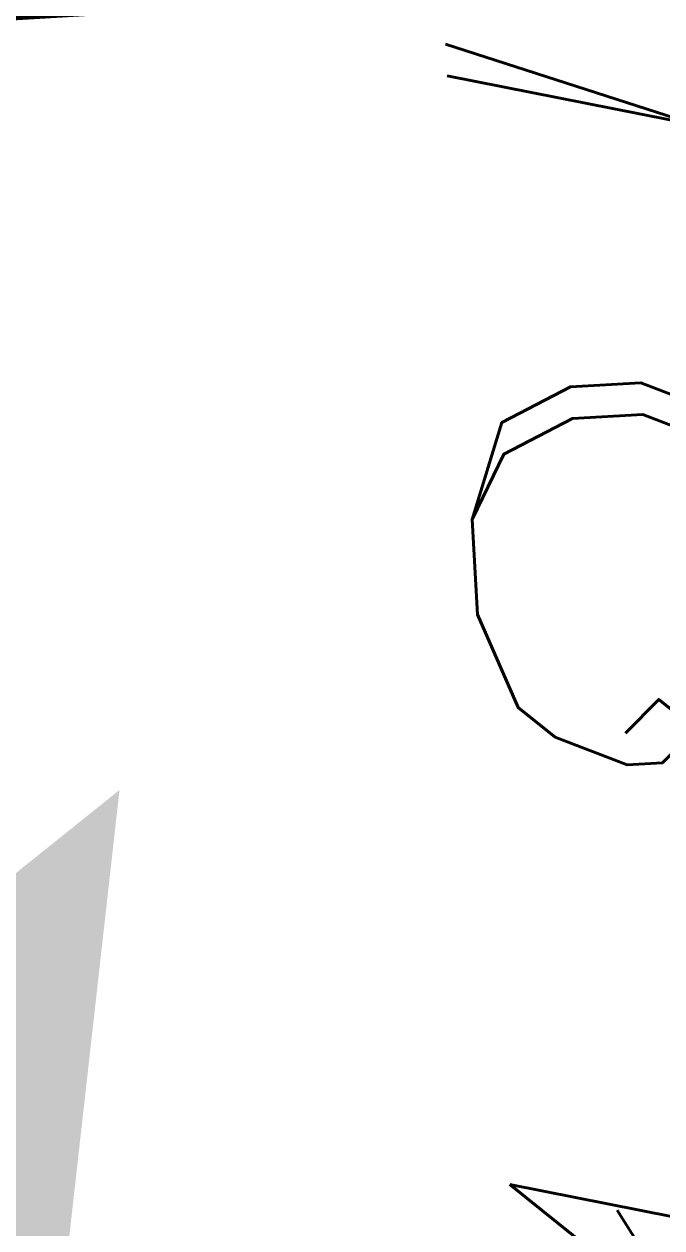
# Model space of a CAD drawing. Extents: x 2081963 to 2085386, y 738291 to 742228.
# Drawn here: x 2082733.34 to 2082737.65, y 741246.34 to 741254.47 of the extents above; entities that cross this region are included whole.
import ezdxf
from ezdxf.enums import TextEntityAlignment as Align

# ---------------------------------------------------------------- set-up
doc = ezdxf.new("R2010")
doc.units = 0
doc.header["$MEASUREMENT"] = 0
for name, color, linetype, lineweight in [('Prop Dimension', 7, 'Continuous', 13), ('Prop Horizontal Alignment', 2, 'Continuous', 70), ('Prop Terminator CELL', 7, 'Continuous', 0)]:
    doc.layers.add(name, color=color, linetype=linetype, lineweight=lineweight)
doc.styles.add('Style-ITALICS', font='ITALICS.shx')

# ---------------------------------------------------------------- blocks, each defined once
blk = doc.blocks.new('Terminator_12')
at = {"layer": 'Prop Terminator CELL', "color": 1, "linetype": 'Continuous', "lineweight": 0}
blk.add_solid([(-9, 1.55), (0, 0), (-7.9, 0), (-9.05, -1.6)], dxfattribs=at)
blk = doc.blocks.new('*U40')
at = {"layer": 'Prop Terminator CELL', "color": 1, "linetype": 'Continuous', "lineweight": 0, "xscale": 0.75, "yscale": 0.75, "zscale": 0.75, "rotation": 273.349044}
blk.add_blockref('Terminator_12', (4.479625, -17.969277), dxfattribs=at)
blk = doc.blocks.new('*U23')
at = {"layer": 'Prop Dimension', "style": 'Style-ITALICS'}
blk.add_text("12'", height=5, rotation=293.284085, dxfattribs=at).set_placement((0.007646, 0.538479), align=Align.MIDDLE_CENTER)

msp = doc.modelspace()

# ---------------------------------------------------------------- linework, layer by layer
at = {"layer": 'Prop Horizontal Alignment', "extrusion": (0, 0, -1)}
msp.add_arc((-2083021.6852, 736312.927), 4950, 83.488145, 88.515671, dxfattribs=at)

# ---------------------------------------------------------------- block references
at = {"layer": 'Prop Terminator CELL', "color": 1, "linetype": 'Continuous', "lineweight": 0}
msp.add_blockref('*U40', (2082728.7346, 741260.4631), dxfattribs=at)
at = {"layer": 'Prop Terminator CELL', "color": 1, "linetype": 'Continuous', "lineweight": 0, "rotation": 159.951225}
msp.add_blockref('*U23', (2082739.1664, 741249.7399), dxfattribs=at)

doc.saveas('drawing.dxf')
